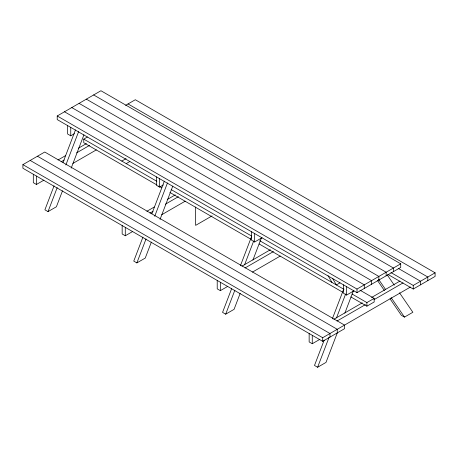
<?xml version="1.0" encoding="UTF-8"?>
<svg xmlns="http://www.w3.org/2000/svg" width="458" height="458" viewBox="0 0 458 458"><rect width="100%" height="100%" fill="white"/><g stroke="black" fill="none" stroke-linecap="round" stroke-linejoin="round"><path stroke-width="0.69" d="M33.308 174.258L33.308 182.668L36.434 184.471L43.842 180.194M36.434 184.471L36.434 176.061M67.629 125.595L67.629 134.011L70.75 135.814L74.448 133.679M70.75 135.814L70.75 127.398M122.16 225.554L122.16 233.969L125.286 235.773L132.694 231.49M125.286 235.773L125.286 227.357M156.481 176.891L156.481 185.307L159.602 187.11L163.3 184.975M159.602 187.11L159.602 178.694M54.078 185.822L44.901 209.81L48.021 211.613L56.397 206.776L62.517 190.786M62.998 162.504L75.49 129.854M48.021 211.613L57.198 187.625M65.866 164.972L78.61 131.658M71.185 168.132L83.928 134.818M142.93 237.118L133.753 261.106L136.873 262.909L145.249 258.072L151.369 242.082M151.85 213.8L164.342 181.15M136.873 262.909L146.05 238.921M154.718 216.268L167.462 182.954M160.037 219.428L172.781 186.114M231.737 288.397L222.559 312.379L225.685 314.182L234.061 309.35L240.175 293.355M240.404 265.743L251.619 236.425M225.685 314.182L234.862 290.2M244.549 264.879L253.726 240.891M252.925 260.041L261.592 237.387M324.178 340.139L314.491 365.455L317.617 367.259L325.993 362.427L337.466 332.439M332.336 318.82L343.809 288.838M317.617 367.259L329.09 337.277M336.481 317.955L345.658 293.967M344.857 313.117L353.524 290.464M57.221 115.977L100.937 90.741L400.721 263.814L400.721 267.42L357 292.662L57.221 119.584L57.221 115.977L357 289.055L400.721 263.814M22.9 164.64L44.758 152.022L344.542 325.1L344.542 328.701L322.684 341.325L22.9 168.246L22.9 164.64L322.684 337.718L410.483 287.023M125.601 105.346L135.316 99.735L435.1 272.813L435.1 276.42L413.242 289.038L387.846 274.376M156.865 184.929L83.762 142.724L83.762 139.118L87.404 137.011M58.017 159.991L65.431 155.714M78.398 148.22L86.43 143.589M61.137 161.794L64.229 160.014M76.583 152.88L89.55 145.392M72.874 163.432L96.346 149.881M121.805 161.079L126.059 158.623M126.219 163.626L129.86 161.525M146.869 211.287L154.283 207.01M167.25 199.522L175.282 194.885M149.989 213.09L153.081 211.31M165.435 204.176L178.402 196.688M161.726 214.728L185.198 201.176M212.088 215.878L195.635 225.376L195.635 207.005M251.539 231.771L251.539 240.187L254.659 241.99L262.05 237.725M241.927 266.167L270.34 249.765M245.047 267.97L273.46 251.568M217.218 280.433L217.218 288.849L220.338 290.653L227.752 286.37M252.461 272.109L280.256 256.056M340.002 282.849L336.361 284.95L332.474 278.224M343.471 284.847L343.471 293.263L346.591 295.067L353.982 290.801M333.859 319.249L362.272 302.841M371.535 297.494L399.949 281.086M352.019 293.996L366.892 302.578L374.175 298.37L374.175 301.977L366.892 306.184L350.782 296.887M336.979 321.047L365.392 304.644M374.043 299.652L403.074 282.889M309.15 333.51L309.15 341.926L312.27 343.729L319.684 339.447M390.943 272.562L413.242 285.431L435.1 272.813M390.044 298.793L401.363 315.304L404.483 317.108L412.858 312.276L399.525 292.817M128.034 103.943L427.812 277.021L427.812 280.628M398.231 268.354L420.53 281.229L420.53 284.83M93.65 94.943L393.433 268.022L393.433 271.628M86.367 99.151L386.146 272.229L386.146 275.836M79.079 103.359L378.863 276.437L378.863 280.044M71.791 107.567L371.575 280.645L371.575 284.252M64.504 111.775L364.287 284.847L364.287 288.454M359.925 290.143L374.175 298.37M83.762 139.118L156.865 181.322M171.115 189.549L251.654 236.047M259.709 240.702L343.969 289.347M158.726 186.005L161.823 187.791M169.878 192.44L251.036 239.299M259.091 243.948L342.727 292.233M37.47 156.23L337.254 329.302L337.254 332.909M30.188 160.432L329.966 333.51L329.966 337.117M387.399 275.126L394.269 285.151M378.617 279.369L385.487 289.393M391.149 297.648L404.483 317.108M377.518 280.514L384.388 290.538M328.065 275.687L331.941 282.403M413.242 285.431L413.242 289.038M366.892 302.578L366.892 306.184M357 289.055L357 292.662M346.591 286.651L346.591 295.067M322.684 337.718L322.684 341.325M312.27 335.313L312.27 343.729M254.659 233.574L254.659 241.99M220.338 282.237L220.338 290.653"/></g></svg>
